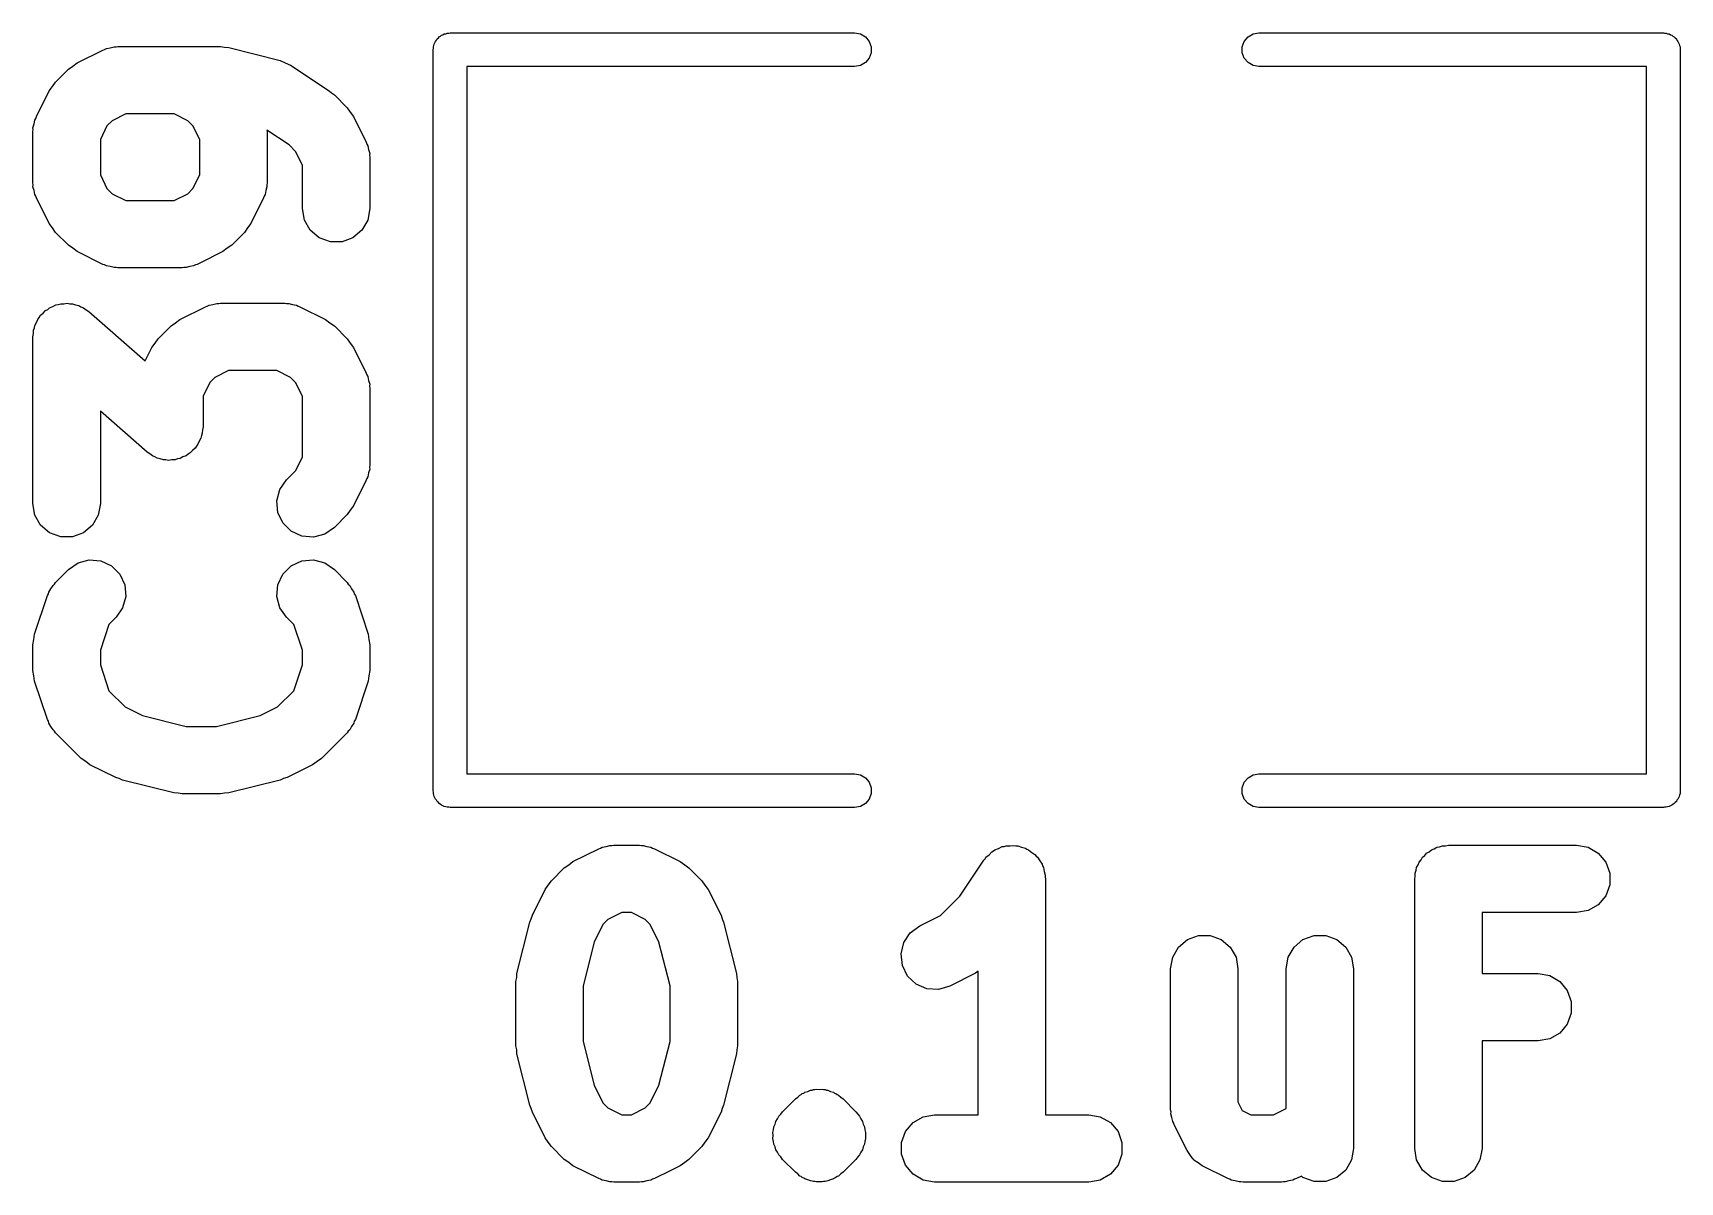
# Model space of a CAD drawing. Extents: x 51 to 137, y -158 to -25.
# Drawn here: x 105.62 to 111.82, y -40.73 to -36.4 of the extents above; entities that cross this region are included whole.
import ezdxf

# ---------------------------------------------------------------- set-up
doc = ezdxf.new("R2010")
doc.units = 0
doc.header["$MEASUREMENT"] = 0
doc.layers.add('BLACK', color=7, linetype='CONTINUOUS')

msp = doc.modelspace()

# ---------------------------------------------------------------- linework, layer by layer
at = {"layer": 'Black'}
for p, q in [((107.128, -36.4375), (107.131, -36.4327)), ((107.131, -36.4327), (107.133, -36.4275)), ((107.133, -36.4275), (107.137, -36.4232)), ((107.137, -36.4232), (107.139, -36.4184)), ((107.139, -36.4184), (107.144, -36.4148)), ((107.144, -36.4148), (107.147, -36.4106)), ((107.147, -36.4106), (107.152, -36.4078)), ((107.152, -36.4078), (107.156, -36.4042)), ((107.156, -36.4042), (107.161, -36.4023)), ((107.161, -36.4023), (107.166, -36.3995)), ((107.166, -36.3995), (107.172, -36.3986)), ((107.172, -36.3986), (107.177, -36.3967)), ((107.177, -36.3967), (107.183, -36.3967)), ((107.183, -36.3967), (107.188, -36.3957)), ((107.188, -36.3957), (108.712, -36.3957)), ((108.712, -36.3957), (108.734, -36.3995)), ((108.734, -36.3995), (108.753, -36.4106)), ((108.753, -36.4106), (108.767, -36.4275)), ((108.767, -36.4275), (108.775, -36.4482)), ((110.173, -36.4482), (110.181, -36.4275)), ((110.181, -36.4275), (110.195, -36.4106)), ((110.195, -36.4106), (110.214, -36.3995)), ((110.214, -36.3995), (110.236, -36.3957)), ((110.236, -36.3957), (111.76, -36.3957)), ((111.76, -36.3957), (111.765, -36.3967)), ((111.765, -36.3967), (111.771, -36.3967)), ((111.771, -36.3967), (111.776, -36.3986)), ((111.776, -36.3986), (111.782, -36.3995)), ((111.782, -36.3995), (111.787, -36.4023)), ((111.787, -36.4023), (111.792, -36.4042)), ((111.792, -36.4042), (111.796, -36.4078)), ((111.796, -36.4078), (111.801, -36.4106)), ((111.801, -36.4106), (111.804, -36.4148)), ((111.804, -36.4148), (111.809, -36.4184)), ((111.809, -36.4184), (111.811, -36.4232)), ((111.811, -36.4232), (111.815, -36.4275)), ((111.815, -36.4275), (111.817, -36.4327)), ((111.817, -36.4327), (111.82, -36.4375)), ((105.783, -36.5089), (105.879, -36.4605)), ((105.879, -36.4605), (105.886, -36.4584)), ((105.886, -36.4584), (105.893, -36.4548)), ((105.893, -36.4548), (105.907, -36.4522)), ((105.907, -36.4522), (105.922, -36.4479)), ((105.922, -36.4479), (105.929, -36.4484)), ((105.929, -36.4484), (105.936, -36.4471)), ((105.936, -36.4471), (106.323, -36.4471)), ((106.323, -36.4471), (106.338, -36.4498)), ((106.338, -36.4498), (106.354, -36.4509)), ((106.354, -36.4509), (106.548, -36.4993)), ((107.124, -36.4592), (107.125, -36.4537)), ((107.124, -39.2532), (107.124, -36.4592)), ((107.125, -36.4482), (107.127, -36.4429)), ((107.125, -36.4537), (107.125, -36.4482)), ((107.127, -36.4429), (107.128, -36.4375)), ((108.767, -36.4909), (108.753, -36.5078)), ((108.775, -36.4702), (108.767, -36.4909)), ((108.775, -36.4482), (108.775, -36.4702)), ((110.173, -36.4702), (110.173, -36.4482)), ((110.181, -36.4909), (110.173, -36.4702)), ((110.195, -36.5078), (110.181, -36.4909)), ((111.82, -36.4375), (111.821, -36.4429)), ((111.821, -36.4429), (111.823, -36.4482)), ((111.823, -36.4482), (111.823, -36.4537)), ((111.823, -36.4537), (111.823, -36.4592)), ((111.823, -36.4592), (111.823, -39.2532)), ((105.701, -36.5811), (105.75, -36.5327)), ((105.75, -36.5327), (105.766, -36.521)), ((105.766, -36.521), (105.783, -36.5089)), ((106.548, -36.4993), (106.567, -36.5081)), ((106.567, -36.5081), (106.587, -36.5168)), ((106.587, -36.5168), (106.732, -36.6136)), ((108.712, -36.5227), (107.251, -36.5227)), ((107.251, -36.5227), (107.251, -39.1897)), ((108.734, -36.5189), (108.712, -36.5227)), ((108.753, -36.5078), (108.734, -36.5189)), ((110.214, -36.5189), (110.195, -36.5078)), ((110.236, -36.5227), (110.214, -36.5189)), ((111.697, -36.5227), (110.236, -36.5227)), ((111.697, -39.1897), (111.697, -36.5227)), ((105.629, -36.7108), (105.677, -36.6141)), ((105.677, -36.6141), (105.69, -36.5977)), ((105.69, -36.5977), (105.701, -36.5811)), ((106.732, -36.6136), (106.741, -36.6222)), ((106.741, -36.6222), (106.752, -36.6294)), ((106.752, -36.6294), (106.8, -36.6778)), ((106.8, -36.6778), (106.812, -36.6945)), ((105.616, -36.7531), (105.621, -36.7388)), ((105.621, -36.7388), (105.623, -36.7242)), ((105.623, -36.7242), (105.627, -36.7178)), ((105.627, -36.7178), (105.629, -36.7108)), ((105.915, -36.7269), (105.895, -36.7461)), ((105.966, -36.7011), (105.915, -36.7269)), ((106.148, -36.7011), (105.966, -36.7011)), ((106.2, -36.7269), (106.148, -36.7011)), ((106.219, -36.7461), (106.2, -36.7269)), ((106.812, -36.6945), (106.824, -36.7108)), ((106.824, -36.7108), (106.872, -36.8076)), ((105.617, -36.7604), (105.616, -36.7531)), ((105.616, -36.7676), (105.617, -36.7604)), ((105.616, -36.9612), (105.616, -36.7676)), ((105.895, -36.7461), (105.87, -36.7976)), ((105.87, -36.7976), (105.87, -36.9312)), ((106.245, -36.7976), (106.219, -36.7461)), ((106.245, -36.9312), (106.245, -36.7976)), ((106.581, -36.8179), (106.498, -36.7624)), ((106.498, -36.7624), (106.499, -36.7676)), ((106.499, -36.7676), (106.499, -36.9612)), ((106.606, -36.8429), (106.581, -36.8179)), ((106.632, -36.8944), (106.606, -36.8429)), ((106.872, -36.8076), (106.874, -36.8146)), ((106.874, -36.8146), (106.878, -36.821)), ((106.878, -36.821), (106.881, -36.8356)), ((106.881, -36.8356), (106.885, -36.8499)), ((106.885, -36.8499), (106.884, -36.8572)), ((106.884, -36.8572), (106.886, -36.8644)), ((106.886, -36.8644), (106.886, -37.0579)), ((105.87, -36.9312), (105.895, -36.9827)), ((106.219, -36.9827), (106.245, -36.9312)), ((106.632, -37.0579), (106.632, -36.8944)), ((105.617, -36.9684), (105.616, -36.9612)), ((105.616, -36.9757), (105.617, -36.9684)), ((105.621, -36.9899), (105.616, -36.9757)), ((105.623, -37.0046), (105.621, -36.9899)), ((105.895, -36.9827), (105.915, -37.0019)), ((106.2, -37.0019), (106.219, -36.9827)), ((106.493, -36.9899), (106.491, -37.0046)), ((106.498, -36.9757), (106.493, -36.9899)), ((106.499, -36.9612), (106.497, -36.9684)), ((106.497, -36.9684), (106.498, -36.9757)), ((105.627, -37.0109), (105.623, -37.0046)), ((105.629, -37.0179), (105.627, -37.0109)), ((105.677, -37.1147), (105.629, -37.0179)), ((105.915, -37.0019), (105.966, -37.0277)), ((105.966, -37.0277), (106.148, -37.0277)), ((106.148, -37.0277), (106.2, -37.0019)), ((106.485, -37.0179), (106.437, -37.1147)), ((106.487, -37.0109), (106.485, -37.0179)), ((106.491, -37.0046), (106.487, -37.0109)), ((105.69, -37.131), (105.677, -37.1147)), ((106.437, -37.1147), (106.425, -37.131)), ((106.639, -37.1014), (106.632, -37.0579)), ((106.661, -37.1395), (106.639, -37.1014)), ((106.878, -37.1014), (106.856, -37.1395)), ((106.886, -37.0579), (106.878, -37.1014)), ((105.701, -37.1477), (105.69, -37.131)), ((105.75, -37.1961), (105.701, -37.1477)), ((106.413, -37.1477), (106.365, -37.1961)), ((106.425, -37.131), (106.413, -37.1477)), ((106.695, -37.1679), (106.661, -37.1395)), ((106.737, -37.183), (106.695, -37.1679)), ((106.822, -37.1679), (106.781, -37.183)), ((106.856, -37.1395), (106.822, -37.1679)), ((105.766, -37.2078), (105.75, -37.1961)), ((105.783, -37.2199), (105.766, -37.2078)), ((105.879, -37.2683), (105.783, -37.2199)), ((106.332, -37.2199), (106.245, -37.2634)), ((106.348, -37.2078), (106.332, -37.2199)), ((106.365, -37.1961), (106.348, -37.2078)), ((106.781, -37.183), (106.737, -37.183)), ((105.886, -37.2704), (105.879, -37.2683)), ((105.893, -37.274), (105.886, -37.2704)), ((105.907, -37.2766), (105.893, -37.274)), ((105.922, -37.2808), (105.907, -37.2766)), ((105.929, -37.2804), (105.922, -37.2808)), ((105.936, -37.2817), (105.929, -37.2804)), ((106.178, -37.2817), (105.936, -37.2817)), ((106.185, -37.2804), (106.178, -37.2817)), ((106.193, -37.2808), (106.185, -37.2804)), ((106.207, -37.2766), (106.193, -37.2808)), ((106.221, -37.274), (106.207, -37.2766)), ((106.228, -37.2704), (106.221, -37.274)), ((106.235, -37.2683), (106.228, -37.2704)), ((106.245, -37.2634), (106.235, -37.2683)), ((105.679, -37.4317), (105.691, -37.4275)), ((105.691, -37.4275), (105.702, -37.4215)), ((105.702, -37.4215), (105.711, -37.42)), ((105.711, -37.42), (105.721, -37.4167)), ((105.721, -37.4167), (105.733, -37.4167)), ((105.733, -37.4167), (105.745, -37.4148)), ((105.745, -37.4148), (105.755, -37.4167)), ((105.755, -37.4167), (105.765, -37.4167)), ((105.765, -37.4167), (105.776, -37.4209)), ((105.776, -37.4209), (105.789, -37.4233)), ((105.789, -37.4233), (105.797, -37.4284)), ((106.17, -37.4765), (106.266, -37.4281)), ((106.266, -37.4281), (106.273, -37.426)), ((106.273, -37.426), (106.28, -37.4224)), ((106.28, -37.4224), (106.294, -37.4198)), ((106.294, -37.4198), (106.309, -37.4156)), ((106.309, -37.4156), (106.316, -37.416)), ((106.316, -37.416), (106.323, -37.4147)), ((106.323, -37.4147), (106.565, -37.4147)), ((106.565, -37.4147), (106.572, -37.416)), ((106.572, -37.416), (106.58, -37.4156)), ((106.58, -37.4156), (106.594, -37.4198)), ((106.594, -37.4198), (106.609, -37.4224)), ((106.609, -37.4224), (106.615, -37.426)), ((106.615, -37.426), (106.622, -37.4281)), ((106.622, -37.4281), (106.719, -37.4765)), ((105.623, -37.4983), (105.629, -37.4875)), ((105.629, -37.4875), (105.634, -37.476)), ((105.634, -37.476), (105.64, -37.4686)), ((105.64, -37.4686), (105.645, -37.4601)), ((105.645, -37.4601), (105.655, -37.4521)), ((105.655, -37.4521), (105.663, -37.4428)), ((105.663, -37.4428), (105.672, -37.438)), ((105.672, -37.438), (105.679, -37.4317)), ((105.797, -37.4284), (105.806, -37.4317)), ((105.806, -37.4317), (105.816, -37.4397)), ((105.816, -37.4397), (105.826, -37.4461)), ((105.826, -37.4461), (106.039, -37.6324)), ((106.137, -37.5003), (106.153, -37.4886)), ((106.153, -37.4886), (106.17, -37.4765)), ((106.719, -37.4765), (106.735, -37.4886)), ((106.735, -37.4886), (106.752, -37.5003)), ((105.616, -37.5417), (105.618, -37.5295)), ((105.616, -38.1707), (105.616, -37.5417)), ((105.618, -37.5171), (105.622, -37.5079)), ((105.618, -37.5295), (105.618, -37.5171)), ((105.622, -37.5079), (105.623, -37.4983)), ((106.077, -37.5654), (106.088, -37.5487)), ((106.088, -37.5487), (106.137, -37.5003)), ((106.752, -37.5003), (106.8, -37.5487)), ((106.8, -37.5487), (106.812, -37.5654)), ((106.039, -37.6324), (106.064, -37.5817)), ((106.064, -37.5817), (106.077, -37.5654)), ((106.812, -37.5654), (106.824, -37.5817)), ((106.824, -37.5817), (106.872, -37.6785)), ((106.353, -37.6687), (106.302, -37.6945)), ((106.535, -37.6687), (106.353, -37.6687)), ((106.587, -37.6945), (106.535, -37.6687)), ((106.282, -37.7137), (106.257, -37.7652)), ((106.302, -37.6945), (106.282, -37.7137)), ((106.606, -37.7137), (106.587, -37.6945)), ((106.632, -37.7652), (106.606, -37.7137)), ((106.872, -37.6785), (106.874, -37.6855)), ((106.874, -37.6855), (106.878, -37.6918)), ((106.878, -37.6918), (106.881, -37.7065)), ((106.881, -37.7065), (106.885, -37.7207)), ((106.885, -37.7207), (106.884, -37.728)), ((106.884, -37.728), (106.886, -37.7352)), ((106.886, -37.7352), (106.886, -38.0255)), ((106.257, -37.7652), (106.257, -37.8804)), ((106.632, -37.9956), (106.632, -37.7652)), ((106.046, -37.976), (105.87, -37.8216)), ((105.87, -37.8216), (105.87, -38.1707)), ((106.249, -37.9238), (106.243, -37.9346)), ((106.251, -37.9142), (106.249, -37.9238)), ((106.254, -37.905), (106.251, -37.9142)), ((106.255, -37.8926), (106.254, -37.905)), ((106.257, -37.8804), (106.255, -37.8926)), ((106.057, -37.9824), (106.046, -37.976)), ((106.066, -37.9904), (106.057, -37.9824)), ((106.201, -37.9841), (106.193, -37.9904)), ((106.209, -37.9793), (106.201, -37.9841)), ((106.217, -37.97), (106.209, -37.9793)), ((106.227, -37.962), (106.217, -37.97)), ((106.232, -37.9535), (106.227, -37.962)), ((106.238, -37.9462), (106.232, -37.9535)), ((106.243, -37.9346), (106.238, -37.9462)), ((106.075, -37.9937), (106.066, -37.9904)), ((106.084, -37.9988), (106.075, -37.9937)), ((106.096, -38.0012), (106.084, -37.9988)), ((106.108, -38.0055), (106.096, -38.0012)), ((106.117, -38.0055), (106.108, -38.0055)), ((106.127, -38.0074), (106.117, -38.0055)), ((106.139, -38.0055), (106.127, -38.0074)), ((106.152, -38.0055), (106.139, -38.0055)), ((106.161, -38.0021), (106.152, -38.0055)), ((106.171, -38.0006), (106.161, -38.0021)), ((106.181, -37.9946), (106.171, -38.0006)), ((106.193, -37.9904), (106.181, -37.9946)), ((106.572, -38.0809), (106.606, -38.0471)), ((106.606, -38.0471), (106.632, -37.9956)), ((106.885, -38.0401), (106.881, -38.0543)), ((106.886, -38.0255), (106.884, -38.0327)), ((106.884, -38.0327), (106.885, -38.0401)), ((106.547, -38.117), (106.572, -38.0809)), ((106.872, -38.0823), (106.824, -38.1791)), ((106.874, -38.0753), (106.872, -38.0823)), ((106.878, -38.069), (106.874, -38.0753)), ((106.881, -38.0543), (106.878, -38.069)), ((105.623, -38.2141), (105.616, -38.1707)), ((105.87, -38.1707), (105.862, -38.2141)), ((106.535, -38.1596), (106.547, -38.117)), ((106.539, -38.2035), (106.535, -38.1596)), ((105.645, -38.2523), (105.623, -38.2141)), ((105.862, -38.2141), (105.84, -38.2523)), ((106.558, -38.2435), (106.539, -38.2035)), ((106.8, -38.2121), (106.752, -38.2605)), ((106.812, -38.1954), (106.8, -38.2121)), ((106.824, -38.1791), (106.812, -38.1954)), ((105.679, -38.2807), (105.645, -38.2523)), ((105.721, -38.2957), (105.679, -38.2807)), ((105.765, -38.2957), (105.721, -38.2957)), ((105.806, -38.2807), (105.765, -38.2957)), ((105.84, -38.2523), (105.806, -38.2807)), ((106.589, -38.2747), (106.558, -38.2435)), ((106.629, -38.2933), (106.589, -38.2747)), ((106.673, -38.2972), (106.629, -38.2933)), ((106.716, -38.2858), (106.673, -38.2972)), ((106.752, -38.2605), (106.716, -38.2858)), ((105.701, -38.4679), (105.75, -38.4195)), ((105.75, -38.4195), (105.786, -38.3942)), ((105.786, -38.3942), (105.828, -38.3828)), ((105.828, -38.3828), (105.872, -38.3867)), ((105.872, -38.3867), (105.912, -38.4053)), ((105.912, -38.4053), (105.943, -38.4365)), ((106.558, -38.4365), (106.589, -38.4053)), ((106.589, -38.4053), (106.629, -38.3867)), ((106.629, -38.3867), (106.673, -38.3828)), ((106.673, -38.3828), (106.716, -38.3942)), ((106.716, -38.3942), (106.752, -38.4195)), ((106.752, -38.4195), (106.8, -38.4679)), ((105.684, -38.4919), (105.692, -38.4788)), ((105.692, -38.4788), (105.697, -38.4739)), ((105.697, -38.4739), (105.701, -38.4679)), ((105.943, -38.4365), (105.962, -38.4765)), ((105.962, -38.4765), (105.966, -38.5204)), ((106.535, -38.5204), (106.539, -38.4765)), ((106.539, -38.4765), (106.558, -38.4365)), ((106.8, -38.4679), (106.804, -38.4739)), ((106.804, -38.4739), (106.81, -38.4788)), ((106.81, -38.4788), (106.817, -38.4919)), ((105.622, -38.6627), (105.671, -38.5176)), ((105.671, -38.5176), (105.674, -38.5111)), ((105.674, -38.5111), (105.676, -38.5041)), ((105.676, -38.5041), (105.684, -38.4919)), ((105.966, -38.5204), (105.954, -38.563)), ((106.547, -38.563), (106.535, -38.5204)), ((106.817, -38.4919), (106.825, -38.5041)), ((106.825, -38.5041), (106.827, -38.5111)), ((106.827, -38.5111), (106.831, -38.5176)), ((106.831, -38.5176), (106.879, -38.6627)), ((105.929, -38.5991), (105.902, -38.6263)), ((105.954, -38.563), (105.929, -38.5991)), ((106.572, -38.5991), (106.547, -38.563)), ((106.599, -38.6263), (106.572, -38.5991)), ((105.619, -38.6828), (105.622, -38.6627)), ((105.902, -38.6263), (105.87, -38.7235)), ((106.632, -38.7235), (106.599, -38.6263)), ((106.879, -38.6627), (106.882, -38.6828)), ((105.616, -38.7029), (105.619, -38.6828)), ((105.616, -38.7996), (105.616, -38.7029)), ((105.87, -38.7235), (105.87, -38.779)), ((106.632, -38.779), (106.632, -38.7235)), ((106.882, -38.6828), (106.886, -38.7029)), ((106.886, -38.7029), (106.886, -38.7996)), ((105.87, -38.779), (105.902, -38.8762)), ((106.599, -38.8762), (106.632, -38.779)), ((105.619, -38.8197), (105.616, -38.7996)), ((105.622, -38.8398), (105.619, -38.8197)), ((105.671, -38.9849), (105.622, -38.8398)), ((106.879, -38.8398), (106.831, -38.9849)), ((106.882, -38.8197), (106.879, -38.8398)), ((106.886, -38.7996), (106.882, -38.8197)), ((105.902, -38.8762), (105.963, -38.9372)), ((106.538, -38.9372), (106.599, -38.8762)), ((105.963, -38.9372), (106.029, -38.9701)), ((106.029, -38.9701), (106.194, -39.0113)), ((106.308, -39.0113), (106.472, -38.9701)), ((106.472, -38.9701), (106.538, -38.9372)), ((105.674, -38.9914), (105.671, -38.9849)), ((105.676, -38.9984), (105.674, -38.9914)), ((105.684, -39.0106), (105.676, -38.9984)), ((105.692, -39.0237), (105.684, -39.0106)), ((105.697, -39.0286), (105.692, -39.0237)), ((105.701, -39.0346), (105.697, -39.0286)), ((105.798, -39.1313), (105.701, -39.0346)), ((106.194, -39.0113), (106.308, -39.0113)), ((106.8, -39.0346), (106.703, -39.1313)), ((106.804, -39.0286), (106.8, -39.0346)), ((106.81, -39.0237), (106.804, -39.0286)), ((106.817, -39.0106), (106.81, -39.0237)), ((106.825, -38.9984), (106.817, -39.0106)), ((106.827, -38.9914), (106.825, -38.9984)), ((106.831, -38.9849), (106.827, -38.9914)), ((105.815, -39.143), (105.798, -39.1313)), ((105.831, -39.1551), (105.815, -39.143)), ((105.928, -39.2035), (105.831, -39.1551)), ((106.67, -39.1551), (106.574, -39.2035)), ((106.687, -39.143), (106.67, -39.1551)), ((106.703, -39.1313), (106.687, -39.143)), ((105.941, -39.2075), (105.928, -39.2035)), ((105.954, -39.2131), (105.941, -39.2075)), ((106.147, -39.2615), (105.954, -39.2131)), ((106.548, -39.2131), (106.354, -39.2615)), ((106.56, -39.2075), (106.548, -39.2131)), ((106.574, -39.2035), (106.56, -39.2075)), ((107.251, -39.1897), (108.712, -39.1897)), ((108.712, -39.1897), (108.734, -39.1935)), ((108.734, -39.1935), (108.753, -39.2046)), ((108.753, -39.2046), (108.767, -39.2214)), ((108.767, -39.2214), (108.775, -39.2422)), ((110.173, -39.2422), (110.181, -39.2214)), ((110.181, -39.2214), (110.195, -39.2046)), ((110.195, -39.2046), (110.214, -39.1935)), ((110.214, -39.1935), (110.236, -39.1897)), ((110.236, -39.1897), (111.697, -39.1897)), ((106.163, -39.2626), (106.147, -39.2615)), ((106.178, -39.2653), (106.163, -39.2626)), ((106.323, -39.2653), (106.178, -39.2653)), ((106.338, -39.2626), (106.323, -39.2653)), ((106.354, -39.2615), (106.338, -39.2626)), ((107.125, -39.2587), (107.124, -39.2532)), ((107.125, -39.2642), (107.125, -39.2587)), ((107.127, -39.2694), (107.125, -39.2642)), ((107.128, -39.2749), (107.127, -39.2694)), ((107.131, -39.2797), (107.128, -39.2749)), ((107.133, -39.2849), (107.131, -39.2797)), ((107.137, -39.2892), (107.133, -39.2849)), ((107.139, -39.294), (107.137, -39.2892)), ((108.767, -39.2849), (108.753, -39.3018)), ((108.775, -39.2642), (108.767, -39.2849)), ((108.775, -39.2422), (108.775, -39.2642)), ((110.173, -39.2642), (110.173, -39.2422)), ((110.181, -39.2849), (110.173, -39.2642)), ((110.195, -39.3018), (110.181, -39.2849)), ((111.811, -39.2892), (111.809, -39.294)), ((111.815, -39.2849), (111.811, -39.2892)), ((111.817, -39.2797), (111.815, -39.2849)), ((111.82, -39.2749), (111.817, -39.2797)), ((111.821, -39.2694), (111.82, -39.2749)), ((111.823, -39.2642), (111.821, -39.2694)), ((111.823, -39.2532), (111.823, -39.2587)), ((111.823, -39.2587), (111.823, -39.2642)), ((107.144, -39.2976), (107.139, -39.294)), ((107.147, -39.3018), (107.144, -39.2976)), ((107.152, -39.3046), (107.147, -39.3018)), ((107.156, -39.3082), (107.152, -39.3046)), ((107.161, -39.3101), (107.156, -39.3082)), ((107.166, -39.3129), (107.161, -39.3101)), ((107.172, -39.3138), (107.166, -39.3129)), ((107.177, -39.3157), (107.172, -39.3138)), ((107.183, -39.3157), (107.177, -39.3157)), ((107.188, -39.3167), (107.183, -39.3157)), ((108.712, -39.3167), (107.188, -39.3167)), ((108.734, -39.3129), (108.712, -39.3167)), ((108.753, -39.3018), (108.734, -39.3129)), ((110.214, -39.3129), (110.195, -39.3018)), ((110.236, -39.3167), (110.214, -39.3129)), ((111.76, -39.3167), (110.236, -39.3167)), ((111.765, -39.3157), (111.76, -39.3167)), ((111.771, -39.3157), (111.765, -39.3157)), ((111.776, -39.3138), (111.771, -39.3157)), ((111.782, -39.3129), (111.776, -39.3138)), ((111.787, -39.3101), (111.782, -39.3129)), ((111.792, -39.3082), (111.787, -39.3101)), ((111.796, -39.3046), (111.792, -39.3082)), ((111.801, -39.3018), (111.796, -39.3046)), ((111.804, -39.2976), (111.801, -39.3018)), ((111.809, -39.294), (111.804, -39.2976)), ((107.651, -39.5206), (107.748, -39.4722)), ((107.748, -39.4722), (107.755, -39.4701)), ((107.755, -39.4701), (107.761, -39.4665)), ((107.761, -39.4665), (107.776, -39.4639)), ((107.776, -39.4639), (107.79, -39.4597)), ((107.79, -39.4597), (107.798, -39.4601)), ((107.798, -39.4601), (107.805, -39.4588)), ((107.805, -39.4588), (107.902, -39.4588)), ((107.902, -39.4588), (107.909, -39.4601)), ((107.909, -39.4601), (107.916, -39.4597)), ((107.916, -39.4597), (107.93, -39.4639)), ((107.93, -39.4639), (107.945, -39.4665)), ((107.945, -39.4665), (107.951, -39.4701)), ((107.951, -39.4701), (107.958, -39.4722)), ((107.958, -39.4722), (108.055, -39.5206)), ((109.236, -39.4804), (109.241, -39.4758)), ((109.241, -39.4758), (109.255, -39.4706)), ((109.255, -39.4706), (109.269, -39.4639)), ((109.269, -39.4639), (109.276, -39.4632)), ((109.276, -39.4632), (109.283, -39.4607)), ((109.283, -39.4607), (109.298, -39.4607)), ((109.298, -39.4607), (109.313, -39.4591)), ((109.313, -39.4591), (109.32, -39.4607)), ((109.32, -39.4607), (109.327, -39.4607)), ((109.327, -39.4607), (109.341, -39.4659)), ((109.341, -39.4659), (109.356, -39.4695)), ((109.356, -39.4695), (109.362, -39.4734)), ((109.362, -39.4734), (109.368, -39.4758)), ((109.368, -39.4758), (109.38, -39.4856)), ((110.878, -39.483), (110.886, -39.4758)), ((110.886, -39.4758), (110.897, -39.472)), ((110.897, -39.472), (110.906, -39.4665)), ((110.906, -39.4665), (110.917, -39.4645)), ((110.917, -39.4645), (110.928, -39.4607)), ((110.928, -39.4607), (110.939, -39.4607)), ((110.939, -39.4607), (110.95, -39.4588)), ((110.95, -39.4588), (111.433, -39.4588)), ((111.433, -39.4588), (111.477, -39.4665)), ((111.477, -39.4665), (111.515, -39.4885)), ((107.618, -39.5444), (107.635, -39.5327)), ((107.635, -39.5327), (107.651, -39.5206)), ((108.055, -39.5206), (108.072, -39.5327)), ((108.072, -39.5327), (108.088, -39.5444)), ((109.109, -39.6501), (109.199, -39.5154)), ((109.199, -39.5154), (109.204, -39.5103)), ((109.204, -39.5103), (109.207, -39.5042)), ((109.207, -39.5042), (109.219, -39.4944)), ((109.219, -39.4944), (109.229, -39.4835)), ((109.229, -39.4835), (109.236, -39.4804)), ((109.38, -39.4856), (109.392, -39.494)), ((109.392, -39.494), (109.397, -39.4997)), ((109.397, -39.4997), (109.402, -39.5042)), ((109.402, -39.5042), (109.41, -39.5173)), ((109.41, -39.5173), (109.419, -39.5295)), ((109.419, -39.5295), (109.42, -39.5363)), ((109.42, -39.5363), (109.424, -39.5424)), ((110.83, -39.5424), (110.836, -39.5328)), ((110.836, -39.5328), (110.84, -39.5223)), ((110.84, -39.5223), (110.847, -39.5138)), ((110.847, -39.5138), (110.852, -39.5042)), ((110.852, -39.5042), (110.861, -39.497)), ((110.861, -39.497), (110.868, -39.4885)), ((110.868, -39.4885), (110.878, -39.483)), ((111.515, -39.4885), (111.543, -39.5223)), ((111.543, -39.5223), (111.558, -39.5638)), ((107.558, -39.6095), (107.57, -39.5928)), ((107.57, -39.5928), (107.618, -39.5444)), ((108.088, -39.5444), (108.137, -39.5928)), ((108.137, -39.5928), (108.148, -39.6095)), ((109.424, -39.5424), (109.427, -39.5573)), ((109.427, -39.5573), (109.431, -39.5719)), ((109.431, -39.5719), (109.43, -39.5789)), ((109.43, -39.5789), (109.432, -39.5858)), ((109.432, -39.5858), (109.432, -40.4748)), ((110.823, -39.5858), (110.825, -39.5749)), ((110.823, -40.6018), (110.823, -39.5858)), ((110.825, -39.5638), (110.828, -39.5533)), ((110.825, -39.5749), (110.825, -39.5638)), ((110.828, -39.5533), (110.83, -39.5424)), ((111.558, -39.5638), (111.558, -39.6079)), ((107.498, -39.7225), (107.546, -39.6258)), ((107.546, -39.6258), (107.558, -39.6095)), ((108.148, -39.6095), (108.16, -39.6258)), ((108.16, -39.6258), (108.209, -39.7225)), ((109.036, -39.7233), (109.109, -39.6501)), ((111.543, -39.6493), (111.515, -39.6831)), ((111.558, -39.6079), (111.543, -39.6493)), ((107.494, -39.7359), (107.498, -39.7225)), ((107.835, -39.7128), (107.783, -39.7386)), ((107.872, -39.7128), (107.835, -39.7128)), ((107.923, -39.7386), (107.872, -39.7128)), ((108.209, -39.7225), (108.213, -39.7359)), ((108.958, -39.7625), (109.036, -39.7233)), ((111.433, -39.7128), (111.077, -39.7128)), ((111.077, -39.7128), (111.077, -39.9426)), ((111.477, -39.7052), (111.433, -39.7128)), ((111.515, -39.6831), (111.477, -39.7052)), ((107.44, -39.9421), (107.488, -39.7485)), ((107.488, -39.7485), (107.494, -39.7359)), ((107.764, -39.7578), (107.731, -39.8237)), ((107.783, -39.7386), (107.764, -39.7578)), ((107.942, -39.7578), (107.923, -39.7386)), ((107.975, -39.8237), (107.942, -39.7578)), ((108.213, -39.7359), (108.218, -39.7485)), ((108.218, -39.7485), (108.267, -39.9421)), ((108.922, -39.7888), (108.958, -39.7625)), ((107.731, -39.8237), (107.69, -39.9885)), ((108.017, -39.9885), (107.975, -39.8237)), ((108.888, -39.8685), (108.898, -39.8256)), ((108.898, -39.8256), (108.922, -39.7888)), ((109.911, -39.881), (109.933, -39.8429)), ((109.933, -39.8429), (109.967, -39.8145)), ((109.967, -39.8145), (110.008, -39.7994)), ((110.008, -39.7994), (110.052, -39.7994)), ((110.052, -39.7994), (110.094, -39.8145)), ((110.094, -39.8145), (110.128, -39.8429)), ((110.128, -39.8429), (110.15, -39.881)), ((110.346, -39.881), (110.369, -39.8429)), ((110.369, -39.8429), (110.402, -39.8145)), ((110.402, -39.8145), (110.444, -39.7994)), ((110.444, -39.7994), (110.488, -39.7994)), ((110.488, -39.7994), (110.529, -39.8145)), ((110.529, -39.8145), (110.563, -39.8429)), ((110.563, -39.8429), (110.585, -39.881)), ((108.893, -39.9123), (108.888, -39.8685)), ((109.903, -39.9245), (109.911, -39.881)), ((110.15, -39.881), (110.157, -39.9245)), ((110.339, -39.9245), (110.346, -39.881)), ((110.585, -39.881), (110.593, -39.9245)), ((107.436, -39.9729), (107.439, -39.9576)), ((107.436, -40.2148), (107.436, -39.9729)), ((107.439, -39.9576), (107.44, -39.9421)), ((108.267, -39.9421), (108.268, -39.9576)), ((108.268, -39.9576), (108.271, -39.9729)), ((108.271, -39.9729), (108.271, -40.2148)), ((108.912, -39.9518), (108.893, -39.9123)), ((108.944, -39.9821), (108.912, -39.9518)), ((109.168, -39.9413), (109.071, -39.9897)), ((109.178, -39.9341), (109.168, -39.9413)), ((109.178, -40.4748), (109.178, -39.9341)), ((109.903, -40.4567), (109.903, -39.9245)), ((110.157, -39.9245), (110.157, -40.4267)), ((110.339, -40.4508), (110.339, -39.9245)), ((110.593, -39.9245), (110.593, -40.6018)), ((111.077, -39.9426), (111.288, -39.9426)), ((111.288, -39.9426), (111.332, -39.9503)), ((111.332, -39.9503), (111.37, -39.9723)), ((111.37, -39.9723), (111.398, -40.0061)), ((107.69, -39.9885), (107.69, -40.1991)), ((108.017, -40.1991), (108.017, -39.9885)), ((108.985, -39.9996), (108.944, -39.9821)), ((109.029, -40.0023), (108.985, -39.9996)), ((109.071, -39.9897), (109.029, -40.0023)), ((111.398, -40.0061), (111.413, -40.0476)), ((111.413, -40.0917), (111.398, -40.1331)), ((111.413, -40.0476), (111.413, -40.0917)), ((111.398, -40.1331), (111.37, -40.1669)), ((107.439, -40.2301), (107.436, -40.2148)), ((107.69, -40.1991), (107.731, -40.364)), ((107.975, -40.364), (108.017, -40.1991)), ((108.271, -40.2148), (108.268, -40.2301)), ((111.288, -40.1966), (111.077, -40.1966)), ((111.077, -40.1966), (111.077, -40.6018)), ((111.332, -40.189), (111.288, -40.1966)), ((111.37, -40.1669), (111.332, -40.189)), ((107.44, -40.2456), (107.439, -40.2301)), ((107.488, -40.4391), (107.44, -40.2456)), ((108.267, -40.2456), (108.218, -40.4391)), ((108.268, -40.2301), (108.267, -40.2456)), ((107.731, -40.364), (107.764, -40.4298)), ((107.942, -40.4298), (107.975, -40.364)), ((108.498, -40.4089), (108.506, -40.401)), ((108.506, -40.401), (108.511, -40.3987)), ((108.511, -40.3987), (108.515, -40.3951)), ((108.515, -40.3951), (108.521, -40.3932)), ((108.521, -40.3932), (108.525, -40.39)), ((108.525, -40.39), (108.536, -40.3871)), ((108.536, -40.3871), (108.546, -40.3824)), ((108.546, -40.3824), (108.552, -40.3819)), ((108.552, -40.3819), (108.557, -40.38)), ((108.557, -40.38), (108.562, -40.38)), ((108.562, -40.38), (108.568, -40.3785)), ((108.568, -40.3785), (108.579, -40.3795)), ((108.579, -40.3795), (108.59, -40.3785)), ((108.59, -40.3785), (108.595, -40.38)), ((108.595, -40.38), (108.601, -40.38)), ((108.601, -40.38), (108.606, -40.3819)), ((108.606, -40.3819), (108.612, -40.3824)), ((108.612, -40.3824), (108.622, -40.3871)), ((108.622, -40.3871), (108.633, -40.39)), ((108.633, -40.39), (108.637, -40.3932)), ((108.637, -40.3932), (108.642, -40.3951)), ((108.642, -40.3951), (108.647, -40.3987)), ((108.647, -40.3987), (108.652, -40.401)), ((108.652, -40.401), (108.66, -40.4089)), ((107.494, -40.4518), (107.488, -40.4391)), ((107.498, -40.4651), (107.494, -40.4518)), ((107.546, -40.5619), (107.498, -40.4651)), ((107.764, -40.4298), (107.783, -40.4491)), ((107.783, -40.4491), (107.835, -40.4748)), ((107.872, -40.4748), (107.923, -40.4491)), ((107.923, -40.4491), (107.942, -40.4298)), ((108.209, -40.4651), (108.16, -40.5619)), ((108.213, -40.4518), (108.209, -40.4651)), ((108.218, -40.4391), (108.213, -40.4518)), ((108.434, -40.4727), (108.441, -40.4636)), ((108.441, -40.4636), (108.489, -40.4153)), ((108.489, -40.4153), (108.498, -40.4089)), ((108.66, -40.4089), (108.669, -40.4153)), ((108.669, -40.4153), (108.717, -40.4636)), ((108.717, -40.4636), (108.724, -40.4727)), ((109.905, -40.4639), (109.903, -40.4567)), ((109.904, -40.4712), (109.905, -40.4639)), ((110.157, -40.4267), (110.173, -40.4588)), ((110.173, -40.4588), (110.206, -40.4748)), ((110.291, -40.4748), (110.339, -40.4508)), ((107.835, -40.4748), (107.872, -40.4748)), ((108.404, -40.5424), (108.407, -40.5316)), ((108.407, -40.5316), (108.408, -40.5206)), ((108.408, -40.5206), (108.413, -40.5105)), ((108.413, -40.5105), (108.415, -40.4998)), ((108.415, -40.4998), (108.422, -40.4907)), ((108.422, -40.4907), (108.427, -40.4806)), ((108.427, -40.4806), (108.434, -40.4727)), ((108.724, -40.4727), (108.731, -40.4806)), ((108.731, -40.4806), (108.736, -40.4907)), ((108.736, -40.4907), (108.742, -40.4998)), ((108.742, -40.4998), (108.745, -40.5105)), ((108.745, -40.5105), (108.75, -40.5206)), ((108.75, -40.5206), (108.751, -40.5316)), ((108.751, -40.5316), (108.754, -40.5424)), ((108.904, -40.5383), (108.933, -40.5045)), ((108.933, -40.5045), (108.971, -40.4825)), ((108.971, -40.4825), (109.014, -40.4748)), ((109.014, -40.4748), (109.178, -40.4748)), ((109.432, -40.4748), (109.595, -40.4748)), ((109.595, -40.4748), (109.638, -40.4825)), ((109.638, -40.4825), (109.677, -40.5045)), ((109.677, -40.5045), (109.705, -40.5383)), ((109.908, -40.4855), (109.904, -40.4712)), ((109.911, -40.5001), (109.908, -40.4855)), ((109.915, -40.5065), (109.911, -40.5001)), ((109.917, -40.5135), (109.915, -40.5065)), ((109.965, -40.6102), (109.917, -40.5135)), ((110.206, -40.4748), (110.291, -40.4748)), ((107.558, -40.5782), (107.546, -40.5619)), ((107.57, -40.5949), (107.558, -40.5782)), ((108.148, -40.5782), (108.137, -40.5949)), ((108.16, -40.5619), (108.148, -40.5782)), ((108.405, -40.5534), (108.404, -40.5424)), ((108.404, -40.5645), (108.405, -40.5534)), ((108.407, -40.5752), (108.404, -40.5645)), ((108.408, -40.5863), (108.407, -40.5752)), ((108.413, -40.5964), (108.408, -40.5863)), ((108.75, -40.5863), (108.745, -40.5964)), ((108.751, -40.5752), (108.75, -40.5863)), ((108.754, -40.5645), (108.751, -40.5752)), ((108.754, -40.5424), (108.753, -40.5534)), ((108.753, -40.5534), (108.754, -40.5645)), ((108.889, -40.5798), (108.904, -40.5383)), ((108.889, -40.6239), (108.889, -40.5798)), ((109.705, -40.5383), (109.72, -40.5798)), ((109.72, -40.5798), (109.72, -40.6239)), ((107.618, -40.6432), (107.57, -40.5949)), ((107.635, -40.6549), (107.618, -40.6432)), ((107.651, -40.667), (107.635, -40.6549)), ((108.072, -40.6549), (108.055, -40.667)), ((108.088, -40.6432), (108.072, -40.6549)), ((108.137, -40.5949), (108.088, -40.6432)), ((108.415, -40.6071), (108.413, -40.5964)), ((108.422, -40.6162), (108.415, -40.6071)), ((108.427, -40.6263), (108.422, -40.6162)), ((108.434, -40.6341), (108.427, -40.6263)), ((108.441, -40.6432), (108.434, -40.6341)), ((108.489, -40.6916), (108.441, -40.6432)), ((108.717, -40.6432), (108.669, -40.6916)), ((108.724, -40.6341), (108.717, -40.6432)), ((108.731, -40.6263), (108.724, -40.6341)), ((108.736, -40.6162), (108.731, -40.6263)), ((108.742, -40.6071), (108.736, -40.6162)), ((108.745, -40.5964), (108.742, -40.6071)), ((108.904, -40.6653), (108.889, -40.6239)), ((109.72, -40.6239), (109.705, -40.6653)), ((109.976, -40.6252), (109.965, -40.6102)), ((109.987, -40.6408), (109.976, -40.6252)), ((109.989, -40.6428), (109.987, -40.6408)), ((109.991, -40.6457), (109.989, -40.6428)), ((110.007, -40.6559), (109.991, -40.6457)), ((110.585, -40.6453), (110.563, -40.6835)), ((110.593, -40.6018), (110.585, -40.6453)), ((110.83, -40.6453), (110.823, -40.6018)), ((110.852, -40.6835), (110.83, -40.6453)), ((111.069, -40.6453), (111.047, -40.6835)), ((111.077, -40.6018), (111.069, -40.6453)), ((107.748, -40.7154), (107.651, -40.667)), ((107.755, -40.7175), (107.748, -40.7154)), ((107.761, -40.7212), (107.755, -40.7175)), ((107.951, -40.7175), (107.945, -40.7212)), ((107.958, -40.7154), (107.951, -40.7175)), ((108.017, -40.6864), (107.958, -40.7154)), ((108.055, -40.667), (108.017, -40.6864)), ((108.498, -40.698), (108.489, -40.6916)), ((108.506, -40.7059), (108.498, -40.698)), ((108.511, -40.7082), (108.506, -40.7059)), ((108.515, -40.7118), (108.511, -40.7082)), ((108.521, -40.7137), (108.515, -40.7118)), ((108.525, -40.7169), (108.521, -40.7137)), ((108.536, -40.7198), (108.525, -40.7169)), ((108.633, -40.7169), (108.622, -40.7198)), ((108.637, -40.7137), (108.633, -40.7169)), ((108.642, -40.7118), (108.637, -40.7137)), ((108.647, -40.7082), (108.642, -40.7118)), ((108.652, -40.7059), (108.647, -40.7082)), ((108.66, -40.698), (108.652, -40.7059)), ((108.669, -40.6916), (108.66, -40.698)), ((108.933, -40.6991), (108.904, -40.6653)), ((108.971, -40.7212), (108.933, -40.6991)), ((109.677, -40.6991), (109.638, -40.7212)), ((109.705, -40.6653), (109.677, -40.6991)), ((110.022, -40.667), (110.007, -40.6559)), ((110.119, -40.7154), (110.022, -40.667)), ((110.126, -40.7175), (110.119, -40.7154)), ((110.132, -40.7212), (110.126, -40.7175)), ((110.37, -40.7175), (110.364, -40.7212)), ((110.377, -40.7154), (110.37, -40.7175)), ((110.396, -40.7063), (110.377, -40.7154)), ((110.402, -40.7118), (110.396, -40.7063)), ((110.444, -40.7269), (110.402, -40.7118)), ((110.529, -40.7118), (110.488, -40.7269)), ((110.563, -40.6835), (110.529, -40.7118)), ((110.886, -40.7118), (110.852, -40.6835)), ((110.928, -40.7269), (110.886, -40.7118)), ((111.013, -40.7118), (110.972, -40.7269)), ((111.047, -40.6835), (111.013, -40.7118)), ((107.776, -40.7237), (107.761, -40.7212)), ((107.79, -40.728), (107.776, -40.7237)), ((107.798, -40.7275), (107.79, -40.728)), ((107.805, -40.7288), (107.798, -40.7275)), ((107.902, -40.7288), (107.805, -40.7288)), ((107.909, -40.7275), (107.902, -40.7288)), ((107.916, -40.728), (107.909, -40.7275)), ((107.93, -40.7237), (107.916, -40.728)), ((107.945, -40.7212), (107.93, -40.7237)), ((108.546, -40.7245), (108.536, -40.7198)), ((108.552, -40.725), (108.546, -40.7245)), ((108.557, -40.7269), (108.552, -40.725)), ((108.562, -40.7269), (108.557, -40.7269)), ((108.568, -40.7283), (108.562, -40.7269)), ((108.579, -40.7274), (108.568, -40.7283)), ((108.59, -40.7283), (108.579, -40.7274)), ((108.595, -40.7269), (108.59, -40.7283)), ((108.601, -40.7269), (108.595, -40.7269)), ((108.606, -40.725), (108.601, -40.7269)), ((108.612, -40.7245), (108.606, -40.725)), ((108.622, -40.7198), (108.612, -40.7245)), ((109.014, -40.7288), (108.971, -40.7212)), ((109.595, -40.7288), (109.014, -40.7288)), ((109.638, -40.7212), (109.595, -40.7288)), ((110.147, -40.7237), (110.132, -40.7212)), ((110.161, -40.728), (110.147, -40.7237)), ((110.168, -40.7275), (110.161, -40.728)), ((110.176, -40.7288), (110.168, -40.7275)), ((110.321, -40.7288), (110.176, -40.7288)), ((110.328, -40.7275), (110.321, -40.7288)), ((110.335, -40.728), (110.328, -40.7275)), ((110.349, -40.7237), (110.335, -40.728)), ((110.364, -40.7212), (110.349, -40.7237)), ((110.488, -40.7269), (110.444, -40.7269)), ((110.972, -40.7269), (110.928, -40.7269))]:
    msp.add_line(p, q, dxfattribs=at)

doc.saveas('drawing.dxf')
